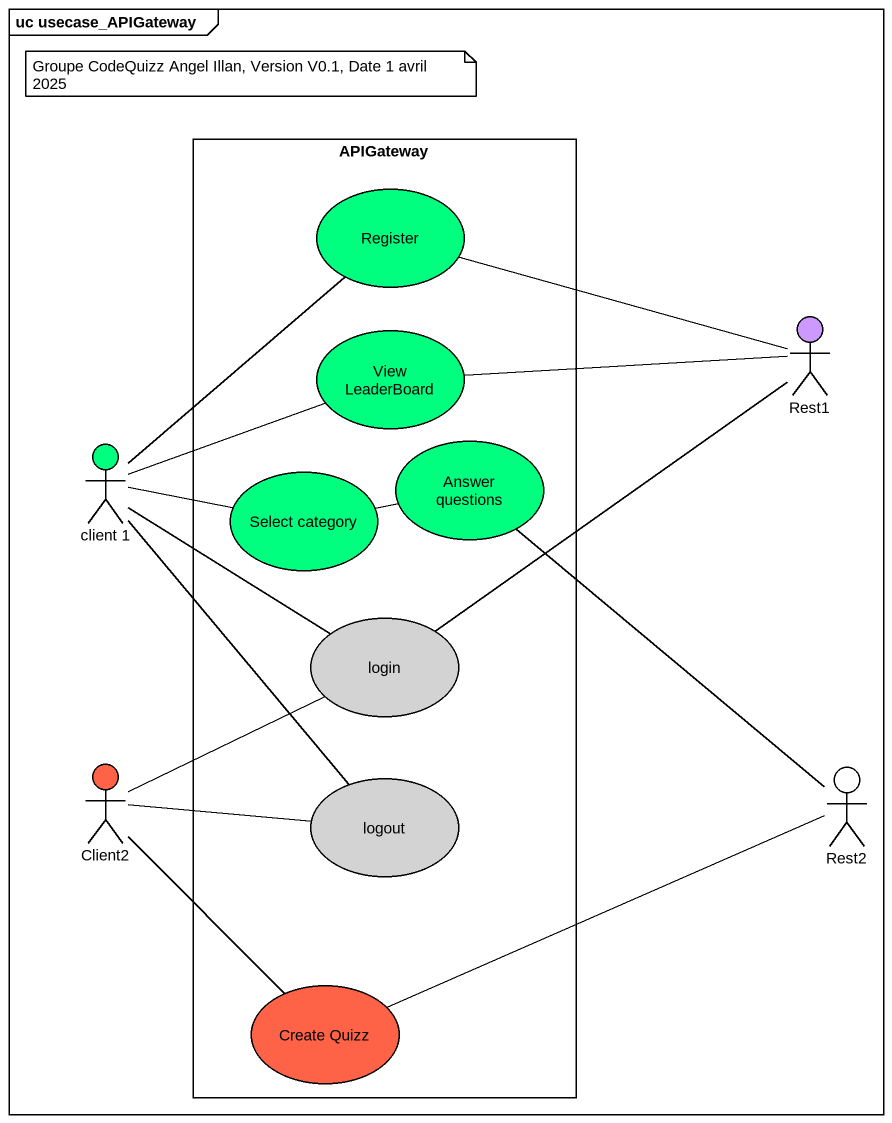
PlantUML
@startuml
mainframe uc usecase_APIGateway
rectangle APIGateway {
  usecase Register #00FF7F
  usecase "View LeaderBoard" as View_LeaderBoard #00FF7F
  usecase "Answer questions" as Answer_questions #00FF7F
  usecase "Select category" as Select_category #00FF7F
  usecase login #D3D3D3
  usecase logout #D3D3D3
  usecase "Create Quizz" as Create_Quizz #FF6347
}
actor Rest1 #CC99FF
actor "client 1" as client_1 #00FF7F
actor Client2 #FF6347
actor Rest2
Register -right- Rest1
View_LeaderBoard -right- Rest1
Rest1 -- login
client_1 -up- Register
client_1 -right- View_LeaderBoard
client_1 -right- Select_category
client_1 -right- login
client_1 -- logout
Answer_questions -- Rest2
Select_category -right- Answer_questions
Client2 -right- login
Client2 -right- logout
Client2 -- Create_Quizz
Create_Quizz -right- Rest2
note as N1
  Groupe CodeQuizz Angel Illan, Version V0.1, Date 1 avril 2025
end note
@enduml
